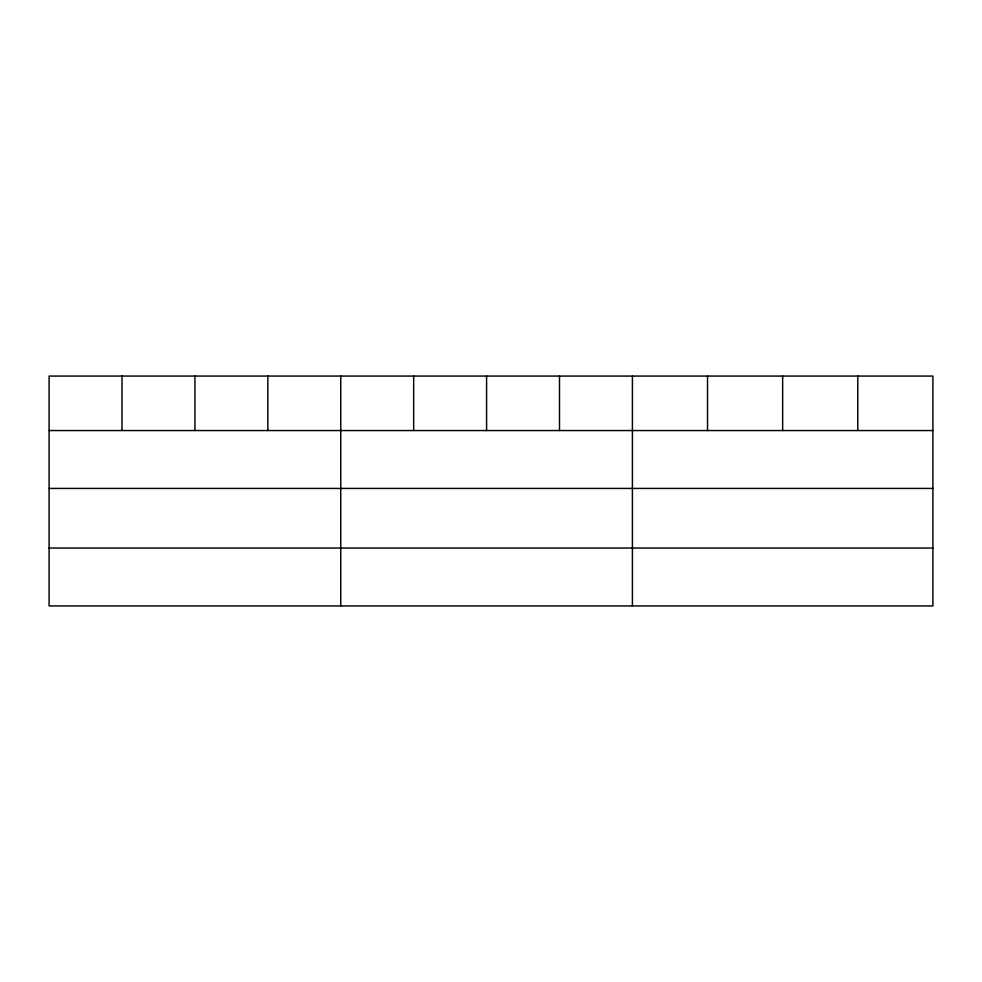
<?xml version="1.0" encoding="UTF-8"?>
<svg xmlns="http://www.w3.org/2000/svg" width="982" height="982" viewBox="0 0 982 982"><rect width="100%" height="100%" fill="white"/><g stroke="black" fill="none" stroke-linecap="round" stroke-linejoin="round"><path stroke-width="1.47" d="M932.9 488.422L932.9 376.069L49.1 376.069L49.1 605.931L932.9 605.931L932.9 488.422L49.1 488.422M49.1 430.546L932.9 430.546M49.1 548.054L932.9 548.054M857.777 376.069L857.777 430.546M782.654 376.069L782.654 430.546M707.531 376.069L707.531 430.546M632.408 376.069L632.408 605.931M559.495 376.069L559.495 430.546M486.581 376.069L486.581 430.546M413.668 376.069L413.668 430.546M340.754 376.069L340.754 605.931M267.841 376.069L267.841 430.546M194.927 376.069L194.927 430.546M122.014 376.069L122.014 430.546"/></g></svg>
